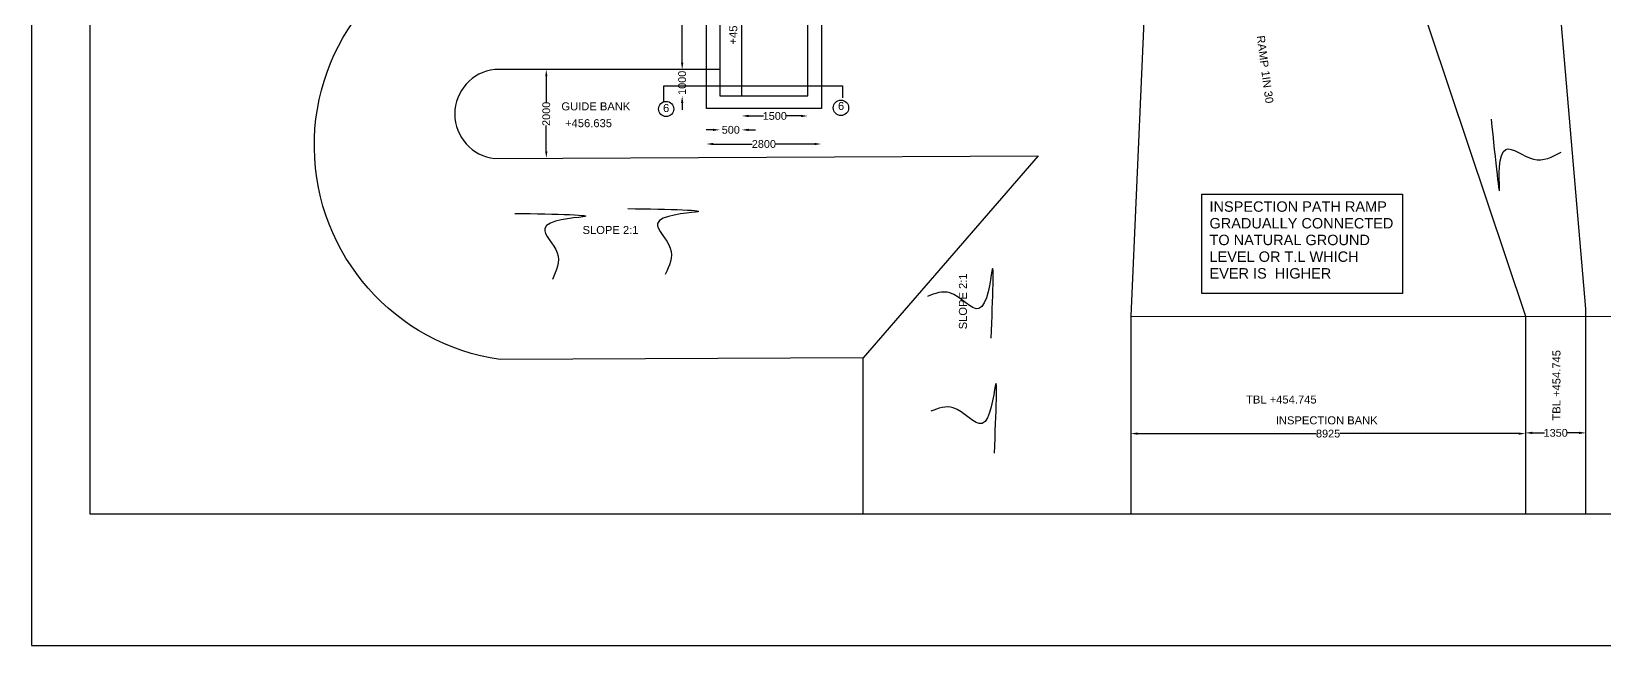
# Model space of a CAD drawing. Header units: millimetres. Extents: x 2131494 to 2227724, y 45602859 to 45663843.
# Drawn here: x 2131494 to 2165898, y 45603117 to 45616541 of the extents above; entities that cross this region are included whole.
import ezdxf

# ---------------------------------------------------------------- set-up
doc = ezdxf.new("R2010")
doc.units = ezdxf.units.MM
doc.header["$MEASUREMENT"] = 0
doc.header["$PDMODE"] = 32
doc.header["$PDSIZE"] = 300
doc.layers.add('DIMENSIONS', color=7, linetype='Continuous')
doc.layers.add('DRAWING', color=2, linetype='Continuous')
doc.styles.get("Standard").update_dxf_attribs({"font": 'arial.ttf', "height": 170})
doc.dimstyles.get("Standard").update_dxf_attribs({"dimtxt": 150, "dimasz": 150, "dimexe": 0.18, "dimexo": 0.0625, "dimgap": 0.09, "dimtad": 0, "dimdec": 0, "dimzin": 0, "dimdsep": 46, "dimtxsty": 'Standard', "dimcen": 0.09, "dimse1": 1, "dimse2": 1, "dimadec": 0, "dimazin": 0, "dimtfac": 1, "dimtdec": 0, "dimtofl": 0, "dimtmove": 0, "dimatfit": 3, "dimfxl": 1, "dimtolj": 1, "dimtzin": 0, "dimarcsym": 0})

# ---------------------------------------------------------------- blocks, each defined once
blk = doc.blocks.new('*D109')
at = {"layer": 'Defpoints', "color": 0, "transparency": 16777216}
for p in [(2146254, 45618730), (2145725, 45615707), (2146254, 45615707)]:
    blk.add_point(p, dxfattribs=at)
at = {"layer": 'DIMENSIONS', "color": 0, "lineweight": -2, "transparency": 16777216}
for p, q in [((2145725, 45618580), (2145725, 45617474)), ((2145725, 45615857), (2145725, 45616964))]:
    blk.add_line(p, q, dxfattribs=at)
at = {"layer": 'DIMENSIONS', "color": 0, "transparency": 16777216}
for points in [[(2145700, 45618580), (2145750, 45618580), (2145725, 45618730)], [(2145700, 45615857), (2145750, 45615857), (2145725, 45615707)]]:
    blk.add_solid(points, dxfattribs=at)
at = {"layer": 'DIMENSIONS', "color": 0, "transparency": 16777216, "insert": (2145725, 45617219), "char_height": 170, "attachment_point": 5, "rotation": 90}
blk.add_mtext('\\A1;2400', dxfattribs=at)
blk = doc.blocks.new('*D110')
at = {"layer": 'Defpoints', "color": 0, "transparency": 16777216}
for p in [(2146551, 45615707), (2145725, 45615131), (2146551, 45615131)]:
    blk.add_point(p, dxfattribs=at)
at = {"layer": 'DIMENSIONS', "color": 0, "lineweight": -2, "transparency": 16777216}
for p, q in [((2145725, 45615857), (2145725, 45616007)), ((2145725, 45614981), (2145725, 45614831))]:
    blk.add_line(p, q, dxfattribs=at)
at = {"layer": 'DIMENSIONS', "color": 0, "transparency": 16777216}
for points in [[(2145700, 45615857), (2145750, 45615857), (2145725, 45615707)], [(2145700, 45614981), (2145750, 45614981), (2145725, 45615131)]]:
    blk.add_solid(points, dxfattribs=at)
at = {"layer": 'DIMENSIONS', "color": 0, "transparency": 16777216, "insert": (2145725, 45615419), "char_height": 170, "attachment_point": 5, "rotation": 90}
blk.add_mtext('\\A1;1000', dxfattribs=at)
blk = doc.blocks.new('*D111')
at = {"layer": 'Defpoints', "color": 0, "transparency": 16777216}
for p in [(2147027, 45615131), (2148474, 45615131), (2148474, 45614694)]:
    blk.add_point(p, dxfattribs=at)
at = {"layer": 'DIMENSIONS', "color": 0, "lineweight": -2, "transparency": 16777216}
for p, q in [((2147177, 45614694), (2147505, 45614694)), ((2148324, 45614694), (2147996, 45614694))]:
    blk.add_line(p, q, dxfattribs=at)
at = {"layer": 'DIMENSIONS', "color": 0, "transparency": 16777216}
for points in [[(2147177, 45614719), (2147177, 45614669), (2147027, 45614694)], [(2148324, 45614719), (2148324, 45614669), (2148474, 45614694)]]:
    blk.add_solid(points, dxfattribs=at)
at = {"layer": 'DIMENSIONS', "color": 0, "transparency": 16777216, "insert": (2147751, 45614694), "char_height": 170, "attachment_point": 5}
blk.add_mtext('\\A1;1500', dxfattribs=at)
blk = doc.blocks.new('*D112')
at = {"layer": 'Defpoints', "color": 0, "transparency": 16777216}
for p in [(2146551, 45615131), (2147027, 45615131), (2146551, 45614390)]:
    blk.add_point(p, dxfattribs=at)
at = {"layer": 'DIMENSIONS', "color": 0, "lineweight": -2, "transparency": 16777216}
for p, q in [((2146401, 45614390), (2146251, 45614390)), ((2147177, 45614390), (2147327, 45614390))]:
    blk.add_line(p, q, dxfattribs=at)
at = {"layer": 'DIMENSIONS', "color": 0, "transparency": 16777216}
for points in [[(2146401, 45614415), (2146401, 45614365), (2146551, 45614390)], [(2147177, 45614415), (2147177, 45614365), (2147027, 45614390)]]:
    blk.add_solid(points, dxfattribs=at)
at = {"layer": 'DIMENSIONS', "color": 0, "transparency": 16777216, "insert": (2146789, 45614390), "char_height": 170, "attachment_point": 5}
blk.add_mtext('\\A1;500', dxfattribs=at)
blk = doc.blocks.new('*D113')
at = {"layer": 'Defpoints', "color": 0, "transparency": 16777216}
for p in [(2146254, 45614858), (2148772, 45614858), (2148772, 45614081)]:
    blk.add_point(p, dxfattribs=at)
at = {"layer": 'DIMENSIONS', "color": 0, "lineweight": -2, "transparency": 16777216}
for p, q in [((2146404, 45614081), (2147258, 45614081)), ((2148622, 45614081), (2147768, 45614081))]:
    blk.add_line(p, q, dxfattribs=at)
at = {"layer": 'DIMENSIONS', "color": 0, "transparency": 16777216}
for points in [[(2146404, 45614106), (2146404, 45614056), (2146254, 45614081)], [(2148622, 45614106), (2148622, 45614056), (2148772, 45614081)]]:
    blk.add_solid(points, dxfattribs=at)
at = {"layer": 'DIMENSIONS', "color": 0, "transparency": 16777216, "insert": (2147513, 45614081), "char_height": 170, "attachment_point": 5}
blk.add_mtext('\\A1;2800', dxfattribs=at)
blk = doc.blocks.new('*D141')
at = {"layer": 'Defpoints', "color": 0, "transparency": 16777216}
for p in [(2155535, 45607691), (2164168, 45607749), (2164168, 45607691)]:
    blk.add_point(p, dxfattribs=at)
at = {"layer": 'DIMENSIONS', "color": 0, "lineweight": -2, "transparency": 16777216}
for p, q in [((2155685, 45607749), (2159597, 45607749)), ((2164018, 45607749), (2160106, 45607749))]:
    blk.add_line(p, q, dxfattribs=at)
at = {"layer": 'DIMENSIONS', "color": 0, "transparency": 16777216}
for points in [[(2155685, 45607774), (2155685, 45607724), (2155535, 45607749)], [(2164018, 45607774), (2164018, 45607724), (2164168, 45607749)]]:
    blk.add_solid(points, dxfattribs=at)
at = {"layer": 'DIMENSIONS', "color": 0, "transparency": 16777216, "insert": (2159852, 45607749), "char_height": 170, "attachment_point": 5}
blk.add_mtext('\\A1;8925', dxfattribs=at)
blk = doc.blocks.new('*D142')
at = {"layer": 'Defpoints', "color": 0, "transparency": 16777216}
for p in [(2164168, 45607749), (2165491, 45607765), (2165491, 45607749)]:
    blk.add_point(p, dxfattribs=at)
at = {"layer": 'DIMENSIONS', "color": 0, "lineweight": -2, "transparency": 16777216}
for p, q in [((2164318, 45607765), (2164584, 45607765)), ((2165341, 45607765), (2165075, 45607765))]:
    blk.add_line(p, q, dxfattribs=at)
at = {"layer": 'DIMENSIONS', "color": 0, "transparency": 16777216}
for points in [[(2164318, 45607790), (2164318, 45607740), (2164168, 45607765)], [(2165341, 45607790), (2165341, 45607740), (2165491, 45607765)]]:
    blk.add_solid(points, dxfattribs=at)
at = {"layer": 'DIMENSIONS', "color": 0, "transparency": 16777216, "insert": (2164830, 45607765), "char_height": 170, "attachment_point": 5}
blk.add_mtext('\\A1;1350', dxfattribs=at)
blk = doc.blocks.new('*D184')
at = {"layer": 'Defpoints', "color": 0, "transparency": 16777216}
for p in [(2142877, 45615707), (2142754, 45613772), (2142885, 45613772)]:
    blk.add_point(p, dxfattribs=at)
at = {"layer": 'DIMENSIONS', "color": 0, "lineweight": -2, "transparency": 16777216}
for p, q in [((2142754, 45615557), (2142754, 45614995)), ((2142754, 45613922), (2142754, 45614485))]:
    blk.add_line(p, q, dxfattribs=at)
at = {"layer": 'DIMENSIONS', "color": 0, "transparency": 16777216}
for points in [[(2142729, 45615557), (2142779, 45615557), (2142754, 45615707)], [(2142729, 45613922), (2142779, 45613922), (2142754, 45613772)]]:
    blk.add_solid(points, dxfattribs=at)
at = {"layer": 'DIMENSIONS', "color": 0, "transparency": 16777216, "insert": (2142754, 45614740), "char_height": 170, "attachment_point": 5, "rotation": 90}
blk.add_mtext('\\A1;2000', dxfattribs=at)

msp = doc.modelspace()

# ---------------------------------------------------------------- linework, layer by layer
at = {"layer": 'DIMENSIONS'}
msp.add_lwpolyline([(2227717.2, 45663843), (2131494.1, 45663843), (2131494.1, 45603116.5), (2227717.2, 45603116.5)], close=True, dxfattribs=at)
at = {"layer": 'DIMENSIONS', "color": 0}
for points in [[(2155595.7, 45640560.2), (2155595.7, 45636382.4), (2155910.2, 45627926.9), (2155910.2, 45618761), (2155534.9, 45610318.4), (2155534.9, 45605991.5)], [(2146559.3, 45627883.8), (2146550.9, 45618731.2), (2146550.9, 45615131.2), (2148473.7, 45615131.2), (2148473.7, 45617378.1), (2155910.2, 45619573.5)], [(2164077, 45619678.2), (2161119.4, 45619678.2), (2161119.4, 45618473.6), (2155606.5, 45618473.6), (2155606.5, 45619167), (2148772.2, 45617173.5), (2148772.2, 45614857.8), (2146254.1, 45614857.8), (2146254.1, 45618935.2), (2155910.2, 45622201.8), (2162243.8, 45622201.8)], [(2165491.1, 45605991.5), (2165491.1, 45610475.9), (2164536.1, 45621624.7)], [(2147027.4, 45615131.2), (2147027.4, 45618377), (2155910.2, 45621406.3)], [(2160830.7, 45620278.6), (2164168.5, 45610315.9), (2164168.5, 45605991.5)], [(2145327.6, 45615006), (2145327.6, 45615355.2), (2149231.5, 45615355.2), (2149231.5, 45615091.5)], [(2155534.9, 45610318.4), (2186218.1, 45610309.5), (2191063.5, 45610303.1)]]:
    msp.add_lwpolyline(points, dxfattribs=at)
for points in [[(2149683.1, 45605991.5), (2149683.1, 45609407.8), (2141742.9, 45609367.6, -0.855638), (2141617.4, 45618714.8), (2146550.9, 45618731.2), (2155902.9, 45621897.7)], [(2146550.9, 45615707.5), (2141628.5, 45615707.5, 0.9035565), (2141628.5, 45613766.4), (2153512.7, 45613818.7), (2149683.1, 45609407.8)]]:
    msp.add_lwpolyline(points, format="xyb", dxfattribs=at)
msp.add_lwpolyline([(2161479.7, 45610814.9), (2157093.5, 45610814.9), (2157093.5, 45612985), (2161479.7, 45612985)], close=True, dxfattribs=at)
for centre, radius in [((2145374.6, 45614846.8), 166), ((2149197.6, 45614871.5), 169.2)]:
    msp.add_circle(centre, radius, dxfattribs=at)
for points in [[(2163416.9, 45614626.3), (2163601, 45613124.1), (2163736, 45613964.1), (2164343.6, 45613749.5), (2164951.2, 45613902.8)], [(2144534.7, 45612670), (2146020, 45612592.3), (2145188.8, 45612342.1), (2145464.4, 45611804), (2145355.8, 45611227.3)], [(2142065.1, 45612564.6), (2143550.3, 45612487), (2142719.1, 45612236.7), (2142994.7, 45611698.6), (2142886.2, 45611121.9)], [(2152482.7, 45609833.1), (2152499, 45611302), (2152214.8, 45610482.9), (2151580.8, 45610826.9), (2151094.4, 45610750.5)], [(2152554.2, 45607319.9), (2152570.6, 45608788.7), (2152286.4, 45607969.7), (2151652.4, 45608313.7), (2151165.9, 45608237.2)]]:
    msp.add_spline(points, degree=3, dxfattribs=at)
at = {"layer": 'DRAWING', "color": 0}
msp.add_lwpolyline([(2132776.2, 45640560.2), (2210742.5, 45640560.2), (2210742.5, 45605991.5), (2132776.2, 45605991.5)], close=True, dxfattribs=at)

# ---------------------------------------------------------------- texts
at = {"layer": 'DIMENSIONS', "color": 0}
for s, rotation, p in [('+456.635', 88.93609, (2146924.5, 45616255)), ('RAMP 1IN 30', 277.56665, (2158290.6, 45616441.8)), ('SLOPE 2:1', 90, (2151952.9, 45610028.5)), ('TBL +454.745', 90, (2164934.4, 45608033.6))]:
    msp.add_text(s, height=175, rotation=rotation, dxfattribs=at).set_placement(p)
for s, height, p in [('GUIDE BANK', 175, (2143083.8, 45614816.5)), ('6', 175, (2145307.1, 45614779)), ('6', 175, (2149132.5, 45614825.3)), ('+456.635', 175, (2143164.4, 45614448.9)), ('INSPECTION PATH RAMP ', 227.215, (2157258.1, 45612599.8)), ('SLOPE 2:1', 175, (2143547.3, 45612113.8)), ('GRADUALLY CONNECTED ', 227.215, (2157258.1, 45612234.8)), ('TO NATURAL GROUND ', 227.215, (2157258.1, 45611869.8)), ('LEVEL OR T.L WHICH ', 227.215, (2157258.1, 45611504.8)), ('EVER IS  HIGHER', 227.215, (2157258.1, 45611139.8)), ('TBL +454.745', 175, (2158058.4, 45608407.5)), ('INSPECTION BANK', 175, (2158708.6, 45607952.1))]:
    msp.add_text(s, height=height, dxfattribs=at).set_placement(p)

# ---------------------------------------------------------------- dimensions: what is measured, and where the dimension line sits
for base, p1, p2, text, picture, middle in [((2145725.2, 45615707.5), (2146254.1, 45618730.2), (2146254.1, 45615707.5), '2400', '*D109', (2145725.2, 45617218.8)), ((2142754.1, 45613771.9), (2142876.7, 45615707.5), (2142885.2, 45613771.9), '2000', '*D184', (2142754.1, 45614739.7)), ((2145725.4, 45615131.2), (2146550.9, 45615707.5), (2146550.9, 45615131.2), '1000', '*D110', (2145725.4, 45615419.4))]:
    dim = msp.add_linear_dim(base=base, p1=p1, p2=p2, angle=90, text=text, dimstyle='Standard', override={"dimtxt": 175}, dxfattribs=at)
    dim.commit()
    dim.dimension.update_dxf_attribs({"geometry": picture, "text_midpoint": middle})
for base, p1, p2, text, picture, middle in [((2146550.9, 45614390.1), (2147027.4, 45615131.2), (2146550.9, 45615131.2), '500', '*D112', (2146789.1, 45614390.1)), ((2148473.7, 45614694.4), (2147027.4, 45615131.2), (2148473.7, 45615131.2), '1500', '*D111', (2147750.5, 45614694.4)), ((2148772.2, 45614081.2), (2146254.1, 45614857.8), (2148772.2, 45614857.8), '2800', '*D113', (2147513.1, 45614081.2)), ((2164168.5, 45607748.6), (2155534.9, 45607691.1), (2164168.5, 45607691.1), '8925', '*D141', (2159851.7, 45607748.6)), ((2165491.1, 45607765.1), (2164168.5, 45607748.6), (2165491.1, 45607748.6), '1350', '*D142', (2164829.8, 45607765.1))]:
    dim = msp.add_linear_dim(base=base, p1=p1, p2=p2, text=text, dimstyle='Standard', override={"dimtxt": 175}, dxfattribs=at)
    dim.commit()
    dim.dimension.update_dxf_attribs({"geometry": picture, "text_midpoint": middle})

doc.saveas('drawing.dxf')
